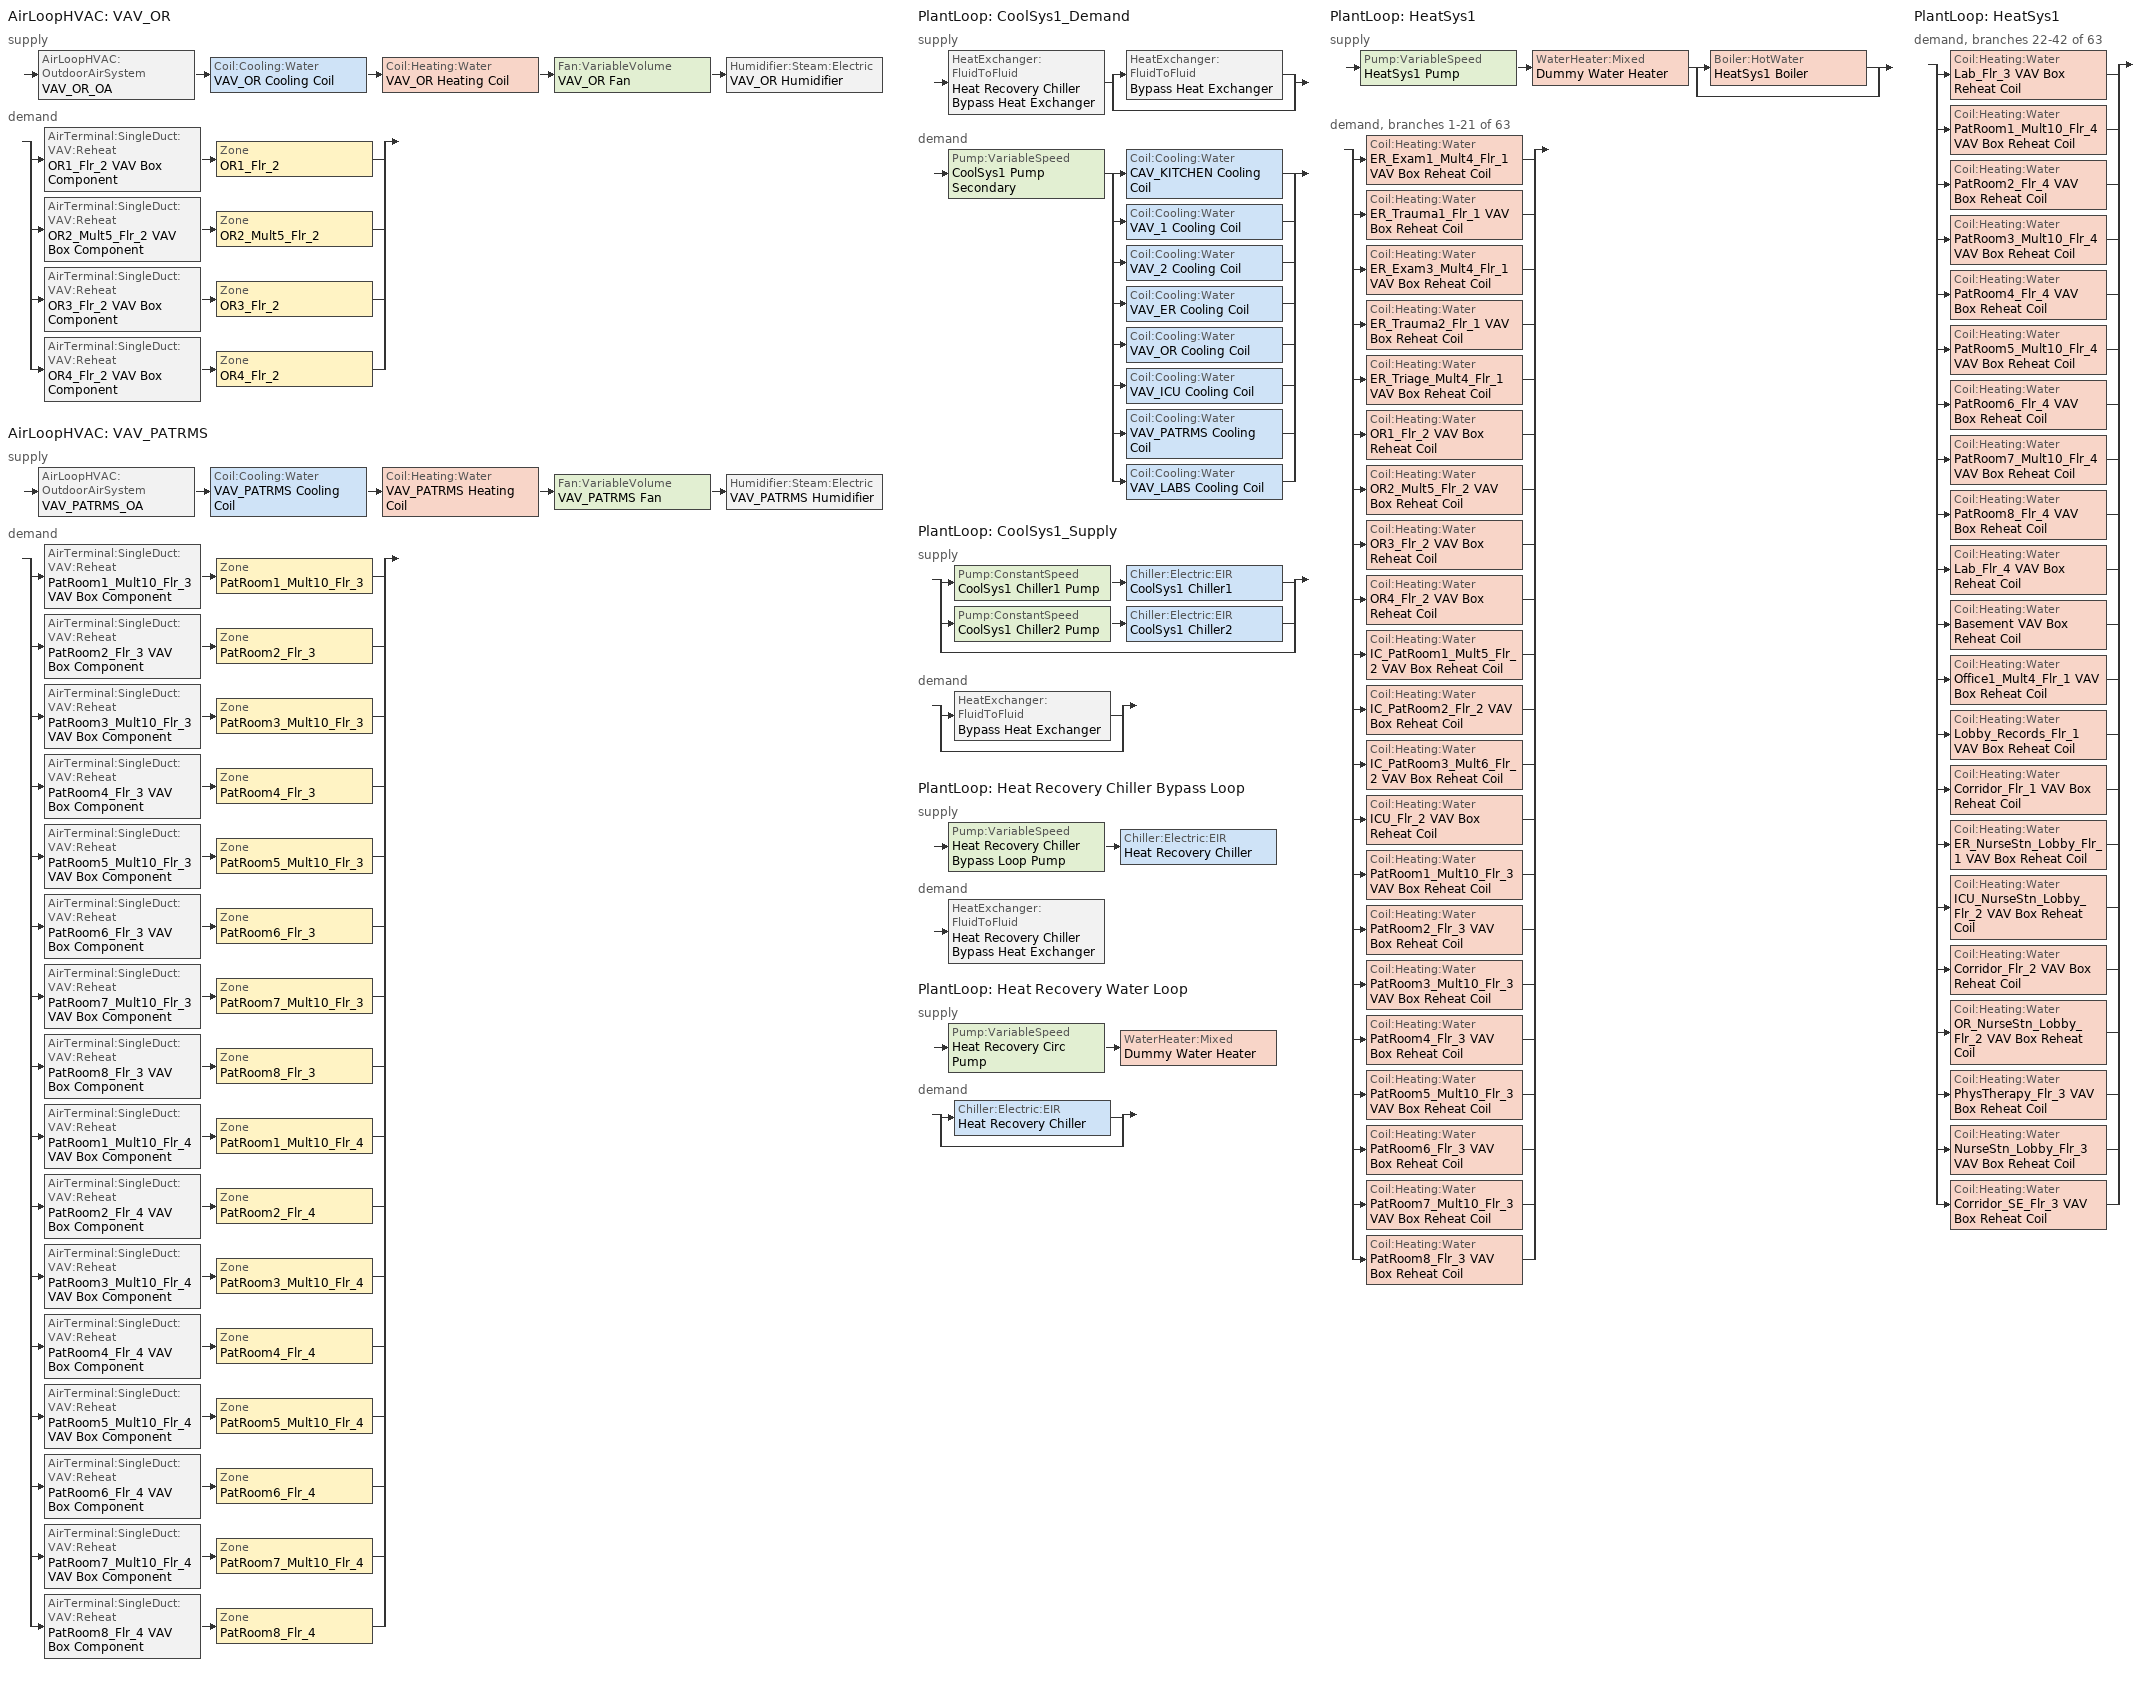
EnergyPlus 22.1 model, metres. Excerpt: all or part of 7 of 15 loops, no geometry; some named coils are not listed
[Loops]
AirLoopHVAC 'VAV_OR'
 supply: AirLoopHVAC:OutdoorAirSystem 'VAV_OR_OA' > Coil:Cooling:Water 'VAV_OR Cooling Coil' > Coil:Heating:Water 'VAV_OR Heating Coil' > Fan:VariableVolume 'VAV_OR Fan' > Humidifier:Steam:Electric 'VAV_OR Humidifier'
 demand: split
  | AirTerminal:SingleDuct:VAV:Reheat 'OR1_Flr_2 VAV Box Component' > Zone 'OR1_Flr_2'
  | AirTerminal:SingleDuct:VAV:Reheat 'OR2_Mult5_Flr_2 VAV Box Component' > Zone 'OR2_Mult5_Flr_2'
  | AirTerminal:SingleDuct:VAV:Reheat 'OR3_Flr_2 VAV Box Component' > Zone 'OR3_Flr_2'
  | AirTerminal:SingleDuct:VAV:Reheat 'OR4_Flr_2 VAV Box Component' > Zone 'OR4_Flr_2'
AirLoopHVAC 'VAV_PATRMS'
 supply: AirLoopHVAC:OutdoorAirSystem 'VAV_PATRMS_OA' > Coil:Cooling:Water 'VAV_PATRMS Cooling Coil' > Coil:Heating:Water 'VAV_PATRMS Heating Coil' > Fan:VariableVolume 'VAV_PATRMS Fan' > Humidifier:Steam:Electric 'VAV_PATRMS Humidifier'
 demand: split
  | AirTerminal:SingleDuct:VAV:Reheat 'PatRoom1_Mult10_Flr_3 VAV Box Component' > Zone 'PatRoom1_Mult10_Flr_3'
  | AirTerminal:SingleDuct:VAV:Reheat 'PatRoom2_Flr_3 VAV Box Component' > Zone 'PatRoom2_Flr_3'
  | AirTerminal:SingleDuct:VAV:Reheat 'PatRoom3_Mult10_Flr_3 VAV Box Component' > Zone 'PatRoom3_Mult10_Flr_3'
  | AirTerminal:SingleDuct:VAV:Reheat 'PatRoom4_Flr_3 VAV Box Component' > Zone 'PatRoom4_Flr_3'
  | AirTerminal:SingleDuct:VAV:Reheat 'PatRoom5_Mult10_Flr_3 VAV Box Component' > Zone 'PatRoom5_Mult10_Flr_3'
  | AirTerminal:SingleDuct:VAV:Reheat 'PatRoom6_Flr_3 VAV Box Component' > Zone 'PatRoom6_Flr_3'
  | AirTerminal:SingleDuct:VAV:Reheat 'PatRoom7_Mult10_Flr_3 VAV Box Component' > Zone 'PatRoom7_Mult10_Flr_3'
  | AirTerminal:SingleDuct:VAV:Reheat 'PatRoom8_Flr_3 VAV Box Component' > Zone 'PatRoom8_Flr_3'
  | AirTerminal:SingleDuct:VAV:Reheat 'PatRoom1_Mult10_Flr_4 VAV Box Component' > Zone 'PatRoom1_Mult10_Flr_4'
  | AirTerminal:SingleDuct:VAV:Reheat 'PatRoom2_Flr_4 VAV Box Component' > Zone 'PatRoom2_Flr_4'
  | AirTerminal:SingleDuct:VAV:Reheat 'PatRoom3_Mult10_Flr_4 VAV Box Component' > Zone 'PatRoom3_Mult10_Flr_4'
  | AirTerminal:SingleDuct:VAV:Reheat 'PatRoom4_Flr_4 VAV Box Component' > Zone 'PatRoom4_Flr_4'
  | AirTerminal:SingleDuct:VAV:Reheat 'PatRoom5_Mult10_Flr_4 VAV Box Component' > Zone 'PatRoom5_Mult10_Flr_4'
  | AirTerminal:SingleDuct:VAV:Reheat 'PatRoom6_Flr_4 VAV Box Component' > Zone 'PatRoom6_Flr_4'
  | AirTerminal:SingleDuct:VAV:Reheat 'PatRoom7_Mult10_Flr_4 VAV Box Component' > Zone 'PatRoom7_Mult10_Flr_4'
  | AirTerminal:SingleDuct:VAV:Reheat 'PatRoom8_Flr_4 VAV Box Component' > Zone 'PatRoom8_Flr_4'
PlantLoop 'CoolSys1_Demand'
 supply: HeatExchanger:FluidToFluid 'Heat Recovery Chiller Bypass Heat Exchanger' > split
  | HeatExchanger:FluidToFluid 'Bypass Heat Exchanger'
  | bypass
 demand: Pump:VariableSpeed 'CoolSys1 Pump Secondary' > split
  | Coil:Cooling:Water 'CAV_KITCHEN Cooling Coil'
  | Coil:Cooling:Water 'VAV_1 Cooling Coil'
  | Coil:Cooling:Water 'VAV_2 Cooling Coil'
  | Coil:Cooling:Water 'VAV_ER Cooling Coil'
  | Coil:Cooling:Water 'VAV_OR Cooling Coil'
  | Coil:Cooling:Water 'VAV_ICU Cooling Coil'
  | Coil:Cooling:Water 'VAV_PATRMS Cooling Coil'
  | Coil:Cooling:Water 'VAV_LABS Cooling Coil'
PlantLoop 'CoolSys1_Supply'
 supply: split
  | Pump:ConstantSpeed 'CoolSys1 Chiller1 Pump' > Chiller:Electric:EIR 'CoolSys1 Chiller1'
  | Pump:ConstantSpeed 'CoolSys1 Chiller2 Pump' > Chiller:Electric:EIR 'CoolSys1 Chiller2'
  | bypass
 demand: split
  | HeatExchanger:FluidToFluid 'Bypass Heat Exchanger'
  | bypass
PlantLoop 'Heat Recovery Chiller Bypass Loop'
 supply: Pump:VariableSpeed 'Heat Recovery Chiller Bypass Loop Pump' > Chiller:Electric:EIR 'Heat Recovery Chiller'
 demand: HeatExchanger:FluidToFluid 'Heat Recovery Chiller Bypass Heat Exchanger'
PlantLoop 'Heat Recovery Water Loop'
 supply: Pump:VariableSpeed 'Heat Recovery Circ Pump' > WaterHeater:Mixed 'Dummy Water Heater'
 demand: split
  | Chiller:Electric:EIR 'Heat Recovery Chiller'
  | bypass
PlantLoop 'HeatSys1'
 supply: Pump:VariableSpeed 'HeatSys1 Pump' > WaterHeater:Mixed 'Dummy Water Heater' > split
  | Boiler:HotWater 'HeatSys1 Boiler'
  | bypass
 demand, branches 1-21 of 63: split
  | Coil:Heating:Water 'ER_Exam1_Mult4_Flr_1 VAV Box Reheat Coil'
  | Coil:Heating:Water 'ER_Trauma1_Flr_1 VAV Box Reheat Coil'
  | Coil:Heating:Water 'ER_Exam3_Mult4_Flr_1 VAV Box Reheat Coil'
  | Coil:Heating:Water 'ER_Trauma2_Flr_1 VAV Box Reheat Coil'
  | Coil:Heating:Water 'ER_Triage_Mult4_Flr_1 VAV Box Reheat Coil'
  | Coil:Heating:Water 'OR1_Flr_2 VAV Box Reheat Coil'
  | Coil:Heating:Water 'OR2_Mult5_Flr_2 VAV Box Reheat Coil'
  | Coil:Heating:Water 'OR3_Flr_2 VAV Box Reheat Coil'
  | Coil:Heating:Water 'OR4_Flr_2 VAV Box Reheat Coil'
  | Coil:Heating:Water 'IC_PatRoom1_Mult5_Flr_2 VAV Box Reheat Coil'
  | Coil:Heating:Water 'IC_PatRoom2_Flr_2 VAV Box Reheat Coil'
  | Coil:Heating:Water 'IC_PatRoom3_Mult6_Flr_2 VAV Box Reheat Coil'
  | Coil:Heating:Water 'ICU_Flr_2 VAV Box Reheat Coil'
  | Coil:Heating:Water 'PatRoom1_Mult10_Flr_3 VAV Box Reheat Coil'
  | Coil:Heating:Water 'PatRoom2_Flr_3 VAV Box Reheat Coil'
  | Coil:Heating:Water 'PatRoom3_Mult10_Flr_3 VAV Box Reheat Coil'
  | Coil:Heating:Water 'PatRoom4_Flr_3 VAV Box Reheat Coil'
  | Coil:Heating:Water 'PatRoom5_Mult10_Flr_3 VAV Box Reheat Coil'
  | Coil:Heating:Water 'PatRoom6_Flr_3 VAV Box Reheat Coil'
  | Coil:Heating:Water 'PatRoom7_Mult10_Flr_3 VAV Box Reheat Coil'
  | Coil:Heating:Water 'PatRoom8_Flr_3 VAV Box Reheat Coil'
PlantLoop 'HeatSys1'
 demand, branches 22-42 of 63: split
  | Coil:Heating:Water 'Lab_Flr_3 VAV Box Reheat Coil'
  | Coil:Heating:Water 'PatRoom1_Mult10_Flr_4 VAV Box Reheat Coil'
  | Coil:Heating:Water 'PatRoom2_Flr_4 VAV Box Reheat Coil'
  | Coil:Heating:Water 'PatRoom3_Mult10_Flr_4 VAV Box Reheat Coil'
  | Coil:Heating:Water 'PatRoom4_Flr_4 VAV Box Reheat Coil'
  | Coil:Heating:Water 'PatRoom5_Mult10_Flr_4 VAV Box Reheat Coil'
  | Coil:Heating:Water 'PatRoom6_Flr_4 VAV Box Reheat Coil'
  | Coil:Heating:Water 'PatRoom7_Mult10_Flr_4 VAV Box Reheat Coil'
  | Coil:Heating:Water 'PatRoom8_Flr_4 VAV Box Reheat Coil'
  | Coil:Heating:Water 'Lab_Flr_4 VAV Box Reheat Coil'
  | Coil:Heating:Water 'Basement VAV Box Reheat Coil'
  | Coil:Heating:Water 'Office1_Mult4_Flr_1 VAV Box Reheat Coil'
  | Coil:Heating:Water 'Lobby_Records_Flr_1 VAV Box Reheat Coil'
  | Coil:Heating:Water 'Corridor_Flr_1 VAV Box Reheat Coil'
  | Coil:Heating:Water 'ER_NurseStn_Lobby_Flr_1 VAV Box Reheat Coil'
  | Coil:Heating:Water 'ICU_NurseStn_Lobby_Flr_2 VAV Box Reheat Coil'
  | Coil:Heating:Water 'Corridor_Flr_2 VAV Box Reheat Coil'
  | Coil:Heating:Water 'OR_NurseStn_Lobby_Flr_2 VAV Box Reheat Coil'
  | Coil:Heating:Water 'PhysTherapy_Flr_3 VAV Box Reheat Coil'
  | Coil:Heating:Water 'NurseStn_Lobby_Flr_3 VAV Box Reheat Coil'
  | Coil:Heating:Water 'Corridor_SE_Flr_3 VAV Box Reheat Coil'
[AirLoopHVAC] Design supply air flow rate=Autosize
VAV_OR; VAV_PATRMS
[AirTerminal:SingleDuct:VAV:Reheat] Availability schedule=ALWAYS_ON; Convergence tolerance=0.001; Damper heating action=ReverseWithLimits; Maximum air flow rate=Autosize; Maximum flow fraction during reheat=0.5; Maximum hot water or steam flow rate=Autosize; Maximum reheat air temperature=40; Minimum hot water or steam flow rate=0
Name | Minimum air flow fraction schedule | Reheat coil | Zone minimum air flow input method | Constant minimum air flow fraction
OR1_Flr_2 VAV Box Component | OR_MinSA_Sched | OR1_Flr_2 VAV Box Reheat Coil | Scheduled
OR2_Mult5_Flr_2 VAV Box Component | OR_MinSA_Sched | OR2_Mult5_Flr_2 VAV Box Reheat Coil | Scheduled
OR3_Flr_2 VAV Box Component | OR_MinSA_Sched | OR3_Flr_2 VAV Box Reheat Coil | Scheduled
OR4_Flr_2 VAV Box Component | OR_MinSA_Sched | OR4_Flr_2 VAV Box Reheat Coil | Scheduled
PatRoom1_Mult10_Flr_3 VAV Box Component |  | PatRoom1_Mult10_Flr_3 VAV Box Reheat Coil | Constant | 0.5
PatRoom1_Mult10_Flr_4 VAV Box Component |  | PatRoom1_Mult10_Flr_4 VAV Box Reheat Coil | Constant | 0.5
PatRoom2_Flr_3 VAV Box Component |  | PatRoom2_Flr_3 VAV Box Reheat Coil | Constant | 0.5
PatRoom2_Flr_4 VAV Box Component |  | PatRoom2_Flr_4 VAV Box Reheat Coil | Constant | 0.5
PatRoom3_Mult10_Flr_3 VAV Box Component |  | PatRoom3_Mult10_Flr_3 VAV Box Reheat Coil | Constant | 0.5
PatRoom3_Mult10_Flr_4 VAV Box Component |  | PatRoom3_Mult10_Flr_4 VAV Box Reheat Coil | Constant | 0.5
PatRoom4_Flr_3 VAV Box Component |  | PatRoom4_Flr_3 VAV Box Reheat Coil | Constant | 0.5
PatRoom4_Flr_4 VAV Box Component |  | PatRoom4_Flr_4 VAV Box Reheat Coil | Constant | 0.5
PatRoom5_Mult10_Flr_3 VAV Box Component |  | PatRoom5_Mult10_Flr_3 VAV Box Reheat Coil | Constant | 0.5
PatRoom5_Mult10_Flr_4 VAV Box Component |  | PatRoom5_Mult10_Flr_4 VAV Box Reheat Coil | Constant | 0.5
PatRoom6_Flr_3 VAV Box Component |  | PatRoom6_Flr_3 VAV Box Reheat Coil | Constant | 0.5
PatRoom6_Flr_4 VAV Box Component |  | PatRoom6_Flr_4 VAV Box Reheat Coil | Constant | 0.5
PatRoom7_Mult10_Flr_3 VAV Box Component |  | PatRoom7_Mult10_Flr_3 VAV Box Reheat Coil | Constant | 0.5
PatRoom7_Mult10_Flr_4 VAV Box Component |  | PatRoom7_Mult10_Flr_4 VAV Box Reheat Coil | Constant | 0.5
PatRoom8_Flr_3 VAV Box Component |  | PatRoom8_Flr_3 VAV Box Reheat Coil | Constant | 0.5
PatRoom8_Flr_4 VAV Box Component |  | PatRoom8_Flr_4 VAV Box Reheat Coil | Constant | 0.5
[Boiler:HotWater]
HeatSys1 Boiler: Boiler flow mode=LeavingSetpointModulated; Design water flow rate=Autosize; Efficiency curve temperature evaluation variable=LeavingBoiler; Fuel type=NaturalGas; Maximum part load ratio=1.2; Minimum part load ratio=0; Nominal capacity=1.74253e+06; Nominal thermal efficiency=0.9; Normalized boiler efficiency curve=HeatSys1 Boiler Efficiency Curve; On cycle parasitic electric load=0; Optimum part load ratio=1; Sizing factor=1; Water outlet upper temperature limit=95
[Chiller:Electric:EIR] Condenser type=WaterCooled; Cooling capacity function of temperature curve=ASHRAE901_AppJ_wtr_E_pdsp_gt528lt1055kW_5.33COP_6.54IPLV.SI_cap-f-t; Electric input to cooling output ratio function of part load ratio curve=ASHRAE901_AppJ_wtr_E_pdsp_gt528lt1055kW_5.33COP_6.54IPLV.SI_eir-f-plr; Electric input to cooling output ratio function of temperature curve=ASHRAE901_AppJ_wtr_E_pdsp_gt528lt1055kW_5.33COP_6.54IPLV.SI_eir-f-t; Maximum part load ratio=1; Minimum part load ratio=0.25; Minimum unloading ratio=0.25; Optimum part load ratio=1; Reference condenser fluid flow rate=Autosize; Reference cop=5.33; Reference leaving chilled water temperature=6.67
Name | Chiller flow mode | Design heat recovery water flow rate | Leaving chilled water lower temperature limit | Reference capacity | Reference chilled water flow rate | Reference entering condenser fluid temperature | Basin heater setpoint temperature | End use subcategory | Fraction of compressor electric consumption rejected by condenser | Sizing factor
CoolSys1 Chiller1; CoolSys1 Chiller2 | ConstantFlow | 0 | 5 | 1.02371e+06 | 0.029278 | 29.4444
Heat Recovery Chiller | NotModulated | Autosize | 2 | 143320 | 0.00617056 | 23.88 | 2 | General | 1 | 1
[Coil:Cooling:Water] Availability schedule=Always_On; Design air flow rate=Autosize; Design inlet air humidity ratio=Autosize; Design inlet air temperature=Autosize; Design inlet water temperature=8.89; Design outlet air humidity ratio=Autosize; Design outlet air temperature=Autosize; Design water flow rate=Autosize; Heat exchanger configuration=CrossFlow; Type of analysis=SimpleAnalysis
VAV_OR Cooling Coil; VAV_PATRMS Cooling Coil
[Coil:Heating:Water] Availability schedule=Always_On; Maximum water flow rate=Autosize; Performance input method=UFactorTimesAreaAndDesignWaterFlowRate; Rated capacity=Autosize; Rated inlet air temperature=-20; Rated inlet water temperature=48.89; Rated outlet water temperature=35; U factor times area value=Autosize
Name | Rated outlet air temperature
Basement VAV Box Reheat Coil; Corridor_Flr_1 VAV Box Reheat Coil; Corridor_Flr_2 VAV Box Reheat Coil; Corridor_SE_Flr_3 VAV Box Reheat Coil; ER_Exam1_Mult4_Flr_1 VAV Box Reheat Coil; ER_Exam3_Mult4_Flr_1 VAV Box Reheat Coil; ER_NurseStn_Lobby_Flr_1 VAV Box Reheat Coil; ER_Trauma1_Flr_1 VAV Box Reheat Coil; ER_Trauma2_Flr_1 VAV Box Reheat Coil; ER_Triage_Mult4_Flr_1 VAV Box Reheat Coil; ICU_Flr_2 VAV Box Reheat Coil; ICU_NurseStn_Lobby_Flr_2 VAV Box Reheat Coil; IC_PatRoom1_Mult5_Flr_2 VAV Box Reheat Coil; IC_PatRoom2_Flr_2 VAV Box Reheat Coil; IC_PatRoom3_Mult6_Flr_2 VAV Box Reheat Coil; Lab_Flr_3 VAV Box Reheat Coil; Lab_Flr_4 VAV Box Reheat Coil; Lobby_Records_Flr_1 VAV Box Reheat Coil; NurseStn_Lobby_Flr_3 VAV Box Reheat Coil; OR1_Flr_2 VAV Box Reheat Coil; OR2_Mult5_Flr_2 VAV Box Reheat Coil; OR3_Flr_2 VAV Box Reheat Coil; OR4_Flr_2 VAV Box Reheat Coil; OR_NurseStn_Lobby_Flr_2 VAV Box Reheat Coil; Office1_Mult4_Flr_1 VAV Box Reheat Coil; PatRoom1_Mult10_Flr_3 VAV Box Reheat Coil; PatRoom1_Mult10_Flr_4 VAV Box Reheat Coil; PatRoom2_Flr_3 VAV Box Reheat Coil; PatRoom2_Flr_4 VAV Box Reheat Coil; PatRoom3_Mult10_Flr_3 VAV Box Reheat Coil; PatRoom3_Mult10_Flr_4 VAV Box Reheat Coil; PatRoom4_Flr_3 VAV Box Reheat Coil; PatRoom4_Flr_4 VAV Box Reheat Coil; PatRoom5_Mult10_Flr_3 VAV Box Reheat Coil; PatRoom5_Mult10_Flr_4 VAV Box Reheat Coil; PatRoom6_Flr_3 VAV Box Reheat Coil; PatRoom6_Flr_4 VAV Box Reheat Coil; PatRoom7_Mult10_Flr_3 VAV Box Reheat Coil; PatRoom7_Mult10_Flr_4 VAV Box Reheat Coil; PatRoom8_Flr_3 VAV Box Reheat Coil; PatRoom8_Flr_4 VAV Box Reheat Coil; PhysTherapy_Flr_3 VAV Box Reheat Coil | 40
VAV_OR Heating Coil; VAV_PATRMS Heating Coil | 12.8
[Controller:OutdoorAir] Economizer control action type=ModulateFlow; Economizer control type=NoEconomizer; Lockout type=LockoutWithHeating; Maximum outdoor air flow rate=Autosize; Minimum limit type=FixedMinimum; Minimum outdoor air flow rate=Autosize; Minimum outdoor air schedule=MinOA_Sched
Name | Minimum fraction of outdoor air schedule | Heat recovery bypass control type
VAV_OR_OA_Controller | VAV_OR_OAminOAFracSchedule
VAV_PATRMS_OA_Controller | VAV_PATRMS_OAminOAFracSchedule | BypassWhenOAFlowGreaterThanMinimum
[Controller:WaterCoil] Actuator variable=Flow; Control variable=Temperature; Maximum actuated flow=Autosize; Minimum actuated flow=0
Name | Action | Controller convergence tolerance
VAV_OR_CoolC_Controller; VAV_PATRMS_CoolC_Controller | Reverse
VAV_OR_HeatC_Controller; VAV_PATRMS_HeatC_Controller | Normal | 0.0001
[DesignSpecification:OutdoorAir] Outdoor air method=Flow/Area
Name | Outdoor air flow per zone floor area
SZ DSOA OR1_Flr_2; SZ DSOA OR2_Mult5_Flr_2; SZ DSOA OR3_Flr_2; SZ DSOA OR4_Flr_2 | 0.003556
SZ DSOA PatRoom1_Mult10_Flr_3; SZ DSOA PatRoom1_Mult10_Flr_4; SZ DSOA PatRoom2_Flr_3; SZ DSOA PatRoom2_Flr_4; SZ DSOA PatRoom3_Mult10_Flr_3; SZ DSOA PatRoom3_Mult10_Flr_4; SZ DSOA PatRoom4_Flr_3; SZ DSOA PatRoom4_Flr_4; SZ DSOA PatRoom5_Mult10_Flr_3; SZ DSOA PatRoom5_Mult10_Flr_4; SZ DSOA PatRoom6_Flr_3; SZ DSOA PatRoom6_Flr_4; SZ DSOA PatRoom7_Mult10_Flr_3; SZ DSOA PatRoom7_Mult10_Flr_4; SZ DSOA PatRoom8_Flr_3; SZ DSOA PatRoom8_Flr_4 | 0.00237066
[EnergyManagementSystem:Actuator]
Name | Actuated component control type | Actuated component type | Actuated component unique
Chiller1PumpFlow | Pump Mass Flow Rate | Pump | COOLSYS1 CHILLER1 PUMP
Chiller2PumpFlow | Pump Mass Flow Rate | Pump | COOLSYS1 CHILLER2 PUMP
Chiller2PumpStatus | On/Off Supervisory | Plant Component Pump:ConstantSpeed | COOLSYS1 CHILLER2 PUMP
Chiller2Status | On/Off Supervisory | Plant Component Chiller:Electric:EIR | COOLSYS1 CHILLER2
[EnergyManagementSystem:InternalVariable]
Chiller2PumpDesignFlow: Internal data index key=COOLSYS1 CHILLER2 PUMP; Internal data type=Pump Maximum Mass Flow Rate
[EnergyManagementSystem:Sensor]
Name | Output variable or output meter index key | Output variable or output meter
BoilerPLR | HeatSys1 Boiler | Boiler Part Load Ratio
CHWR | Heat Recovery Chiller Inlet | System Node Temperature
Chiller1_Status | CoolSys1 Chiller1 | Chiller Electricity Rate
Chiller2_Status | CoolSys1 Chiller2 | Chiller Electricity Rate
ChillerPlantDemandLoad | CoolSys1_Supply | Plant Supply Side Cooling Demand Rate
HotWaterDemand | HeatSys1 | Plant Supply Side Heating Demand Rate
[Fan:VariableVolume] Availability schedule=HVACOperationSchd; Fan power coefficient 1=0.0408; Fan power coefficient 2=0.088; Fan power coefficient 3=-0.0729; Fan power coefficient 4=0.9437; Fan power coefficient 5=0; Fan power minimum air flow rate=0; Fan power minimum flow rate input method=FixedFlowRate; Maximum flow rate=Autosize; Motor in airstream fraction=1; Pressure rise=1314.72
Name | Fan total efficiency | Motor efficiency
VAV_OR Fan | 0.61165 | 0.941
VAV_PATRMS Fan | 0.61425 | 0.945
[HeatExchanger:AirToAir:SensibleAndLatent]
VAV_PATRMS OA Heat Recovery: Availability schedule=Always_On; Economizer lockout=ExhaustOnly; Frost control type=VAV_PATRMS Heat Recovery Relief Outlet; Heat exchanger type=VAV_PATRMS_OARelief Node; Initial defrost time fraction=Yes; Latent effectiveness at 100 cooling air flow=0.6; Latent effectiveness at 100 heating air flow=0.6; Latent effectiveness of heating air flow curve=0.167; Nominal electric power=VAV_PATRMS_OAInlet Node; Nominal supply air flow rate=Autosize; Rate of defrost time fraction increase=Rotary; Sensible effectiveness at 100 cooling air flow=0.7; Sensible effectiveness at 100 heating air flow=0.7; Sensible effectiveness of cooling air flow curve=1.44; Sensible effectiveness of heating air flow curve=-23.3; Supply air outlet temperature control=VAV_PATRMS Heat Recovery Outlet Node; Threshold temperature=3273.79
[HeatExchanger:FluidToFluid] Component override cooling control temperature mode=Loop; Control type=UncontrolledOn; Heat exchange model type=Ideal; Heat exchanger u factor times area value=Autosize; Heat transfer metering end use type=LoopToLoop; Loop demand side design flow rate=Autosize; Loop supply side design flow rate=Autosize; Sizing factor=1
Name | Availability schedule | Minimum temperature difference to activate heat exchanger
Bypass Heat Exchanger | ALWAYS_ON | 0.01
Heat Recovery Chiller Bypass Heat Exchanger | Bypass Heat Exchanger Status
[Humidifier:Steam:Electric] Availability schedule=Always_On; Rated capacity=3.72e-05; Rated fan power=0; Rated power=100000; Standby power=0
VAV_OR Humidifier; VAV_PATRMS Humidifier
[PlantEquipmentList]
Bypass Heat Exchanger; CoolSys1 HeatExchanger: Bypass Heat Exchanger, HeatExchanger:FluidToFluid
CoolSys1 Equipment List 1: CoolSys1 Chiller1, Chiller:Electric:EIR
CoolSys1 Equipment List 2: CoolSys1 Chiller1, Chiller:Electric:EIR, CoolSys1 Chiller2, Chiller:Electric:EIR
Heat Recovery Equipment List: Heat Recovery Chiller, Chiller:Electric:EIR
Heat Recovery Plant Equipment List: Dummy Water Heater, WaterHeater:Mixed
HeatSys1 Equipment List: HeatSys1 Boiler, Boiler:HotWater
[PlantEquipmentOperation:CoolingLoad] Load range 1 lower limit=0
Name | Load range 1 upper limit | Load range 2 lower limit | Load range 2 upper limit | Range 1 equipment list | Range 2 equipment list
CoolSys1 Operation Scheme | 1.02371e+06 | 1.02371e+06 | 1e+14 | CoolSys1 Equipment List 1 | CoolSys1 Equipment List 2
CoolSys1 Sec Operation Scheme | 1.02371e+06 |  |  | CoolSys1 HeatExchanger
Heat Recovery Chiller | 1e+14 |  |  | Heat Recovery Equipment List
[PlantEquipmentOperation:HeatingLoad] Load range 1 lower limit=0; Load range 1 upper limit=1e+15
Name | Range 1 equipment list
Dummy Water Heater Only | Heat Recovery Plant Equipment List
HeatSys1 Operation Scheme | HeatSys1 Equipment List
[PlantEquipmentOperationSchemes] Control scheme 1 schedule=PlantOnSched
Name | Control scheme 1
CoolSys1 Loop Operation Scheme List | CoolSys1 Operation Scheme
CoolSys1 Sec Loop Operation | CoolSys1 Sec Operation Scheme
Heat Recovery Chiller Bypass Loop Operation | Heat Recovery Chiller
Heat Recovery Loop Operation | Dummy Water Heater Only
HeatSys1 Loop Operation Scheme List | HeatSys1 Operation Scheme
[PlantLoop] Fluid type=Water; Maximum loop flow rate=Autosize; Minimum loop flow rate=0; Plant loop volume=Autocalculate
Name | Load distribution scheme | Maximum loop temperature | Minimum loop temperature | Plant equipment operation scheme
CoolSys1_Demand | UniformLoad | 98 | 1 | CoolSys1 Sec Loop Operation
CoolSys1_Supply | UniformLoad | 98 | 1 | CoolSys1 Loop Operation Scheme List
Heat Recovery Chiller Bypass Loop | Optimal | 50 | 1 | Heat Recovery Chiller Bypass Loop Operation
Heat Recovery Water Loop | Optimal | 50 | 10 | Heat Recovery Loop Operation
HeatSys1 | Optimal | 100 | 10 | HeatSys1 Loop Operation Scheme List
[Pump:ConstantSpeed] Design flow rate=Autosize; Design power consumption=Autosize; Design pump head=73247.4; Design shaft power per unit flow rate per unit head=1.3889; Fraction of motor inefficiencies to fluid stream=0; Motor efficiency=0.909; Pump control type=Intermittent
CoolSys1 Chiller1 Pump; CoolSys1 Chiller2 Pump
[Pump:VariableSpeed] Design maximum flow rate=Autosize; Fraction of motor inefficiencies to fluid stream=0; Pump control type=Intermittent; Coefficient 1 of the part load performance curve=0
Name | Design minimum flow rate | Design power consumption | Design pump head | Design shaft power per unit flow rate per unit head | Motor efficiency | Coefficient 2 of the part load performance curve | Coefficient 3 of the part load performance curve | Coefficient 4 of the part load performance curve
CoolSys1 Pump Secondary | 0 | Autosize | 105798 | 1.3889 | 0.909 | 0.0205 | 0.4101 | 0.5753
Heat Recovery Chiller Bypass Loop Pump | 0 | Autosize | 73247.4 | 1.3889 | 0.909 | 0.0205 | 0.4101 | 0.5753
Heat Recovery Circ Pump | 0 | 0 | 0 |  | 1 | 1 | 0 | 0
HeatSys1 Pump |  | Autosize | 180705.7 | 1.4999 | 0.909 | 3.2485 | -4.7443 | 2.5295
[SetpointManager:MixedAir] Control variable=Temperature
Name | Setpoint node or nodelist
VAV_OR_CoolC SAT Manager | VAV_OR_CoolC-VAV_OR_HeatCNode
VAV_OR_HeatC MixedAir Manager | VAV_OR_HeatC-VAV_OR FanNode
VAV_OR_OAMixed Air Temp Manager | VAV_OR_OA-VAV_OR_CoolCNode
VAV_PATRMS_CoolC SAT Manager | VAV_PATRMS_CoolC-VAV_PATRMS_HeatCNode
VAV_PATRMS_HeatC MixedAir Manager | VAV_PATRMS_HeatC-VAV_PATRMS FanNode
VAV_PATRMS_OAMixed Air Temp Manager | VAV_PATRMS_OA-VAV_PATRMS_CoolCNode
[SetpointManager:MultiZone:Humidity:Maximum]
Name | Hvac air loop | Setpoint node or nodelist
VAV_OR CoolC HUMRAT setpoint | VAV_OR | VAV_OR_CoolC-VAV_OR_HeatCNode
VAV_PATRMS CoolC HUMRAT setpoint | VAV_PATRMS | VAV_PATRMS_CoolC-VAV_PATRMS_HeatCNode
[SetpointManager:MultiZone:Humidity:Minimum]
Name | Hvac air loop | Setpoint node or nodelist
VAV_OR Humidifier HUMRAT setpoint | VAV_OR | VAV_OR Supply Equipment Outlet Node
VAV_PATRMS Humidifier HUMRAT setpoint | VAV_PATRMS | VAV_PATRMS Supply Equipment Outlet Node
[SetpointManager:OutdoorAirPretreat]
VAV_PATRMS Heat Exchanger Supply Air Temp Manager: Control variable=Temperature; Maximum setpoint humidity ratio=1; Maximum setpoint temperature=99; Minimum setpoint humidity ratio=1e-05; Minimum setpoint temperature=-99; Setpoint node or nodelist=VAV_PATRMS Heat Recovery Outlet Node
[SetpointManager:OutdoorAirReset] Control variable=Temperature
Name | Outdoor high temperature | Outdoor low temperature | Setpoint at outdoor high temperature | Setpoint at outdoor low temperature | Setpoint node or nodelist
CoolSys1 Loop Setpoint Manager | 21.11 | 12.78 | 6.7 | 8.89 | CoolSys1 Supply Outlet Node
HeatSys1 Loop Setpoint Manager | 10 | -6.7 | 48.89 | 60 | HeatSys1 Supply Outlet Node
[SetpointManager:Scheduled] Control variable=Temperature
Name | Schedule | Setpoint node or nodelist
CoolSys1 Loop Plant Demand Inlet Setpoint Manager | CW-Loop-Temp-Schedule | CoolSys1 Demand Inlet Node
Dummy Water Heater Setpoint | Dummy Water Heater Setpoint | Heat Recovery Supply Outlet Node
Heat Recovery Chiller Bypass Loop Setpoint Manager | Heat Recovery Chiller Bypass Loop Setpoint Schedule | Heat Recovery Chiller Outlet
Heat Recovery Chiller Setpoint | Heat Recovery Chiller Setpoint | Heat Recovery Chiller HR Outlet Node
HeatSys1 Boiler Setpoint Manager | HW-Loop-Temp-Schedule | HeatSys1 Supply Equipment Outlet Node
[Sizing:Plant]
Name | Design loop exit temperature | Loop design temperature difference | Loop type
HeatSys1; Heat Recovery Water Loop | 48.89 | 13.89 | Heating
CoolSys1_Supply; CoolSys1_Demand; Heat Recovery Chiller Bypass Loop | 7.22 | 8.33 | Cooling
[Sizing:System] 100 outdoor air in cooling=No; 100 outdoor air in heating=No; Central cooling design supply air humidity ratio=0.0085; Central cooling design supply air temperature=12.8; Central heating design supply air humidity ratio=0.008; Central heating design supply air temperature=-15; Cooling supply air flow rate=0; Cooling supply air flow rate method=DesignDay; Design outdoor air flow rate=Autosize; Heating supply air flow rate=0; Heating supply air flow rate method=DesignDay; Precool design humidity ratio=0.008; Precool design temperature=12.8; Preheat design humidity ratio=0.008; Preheat design temperature=7; System outdoor air method=ZoneSum; Type of load to size on=Sensible; Type of zone sum to use=NonCoincident
Name | Central heating maximum system air flow ratio
VAV_OR | 1
VAV_PATRMS | 0.5
[Sizing:Zone] Cooling design air flow method=DesignDayWithLimit; Cooling design air flow rate=0; Cooling minimum air flow fraction=0; Heating design air flow method=DesignDay; Heating design air flow rate=0; Zone cooling design supply air humidity ratio=0.0085; Zone cooling design supply air temperature=12.8; Zone cooling design supply air temperature input method=SupplyAirTemperature; Zone heating design supply air humidity ratio=0.008; Zone heating design supply air temperature=40; Zone heating design supply air temperature input method=SupplyAirTemperature
Name | Cooling minimum air flow per zone floor area | Design specification outdoor air object
OR1_Flr_2 | 0.0177769 | SZ DSOA OR1_Flr_2
OR2_Mult5_Flr_2 | 0.0177769 | SZ DSOA OR2_Mult5_Flr_2
OR3_Flr_2 | 0.0177769 | SZ DSOA OR3_Flr_2
OR4_Flr_2 | 0.0177769 | SZ DSOA OR4_Flr_2
PatRoom1_Mult10_Flr_3 | 0.00711111 | SZ DSOA PatRoom1_Mult10_Flr_3
PatRoom2_Flr_3 | 0.00711111 | SZ DSOA PatRoom2_Flr_3
PatRoom3_Mult10_Flr_3 | 0.00711111 | SZ DSOA PatRoom3_Mult10_Flr_3
PatRoom4_Flr_3 | 0.00711111 | SZ DSOA PatRoom4_Flr_3
PatRoom5_Mult10_Flr_3 | 0.00711111 | SZ DSOA PatRoom5_Mult10_Flr_3
PatRoom6_Flr_3 | 0.00711111 | SZ DSOA PatRoom6_Flr_3
PatRoom7_Mult10_Flr_3 | 0.00711111 | SZ DSOA PatRoom7_Mult10_Flr_3
PatRoom8_Flr_3 | 0.00711111 | SZ DSOA PatRoom8_Flr_3
PatRoom1_Mult10_Flr_4 | 0.00711111 | SZ DSOA PatRoom1_Mult10_Flr_4
PatRoom2_Flr_4 | 0.00711111 | SZ DSOA PatRoom2_Flr_4
PatRoom3_Mult10_Flr_4 | 0.00711111 | SZ DSOA PatRoom3_Mult10_Flr_4
PatRoom4_Flr_4 | 0.00711111 | SZ DSOA PatRoom4_Flr_4
PatRoom5_Mult10_Flr_4 | 0.00711111 | SZ DSOA PatRoom5_Mult10_Flr_4
PatRoom6_Flr_4 | 0.00711111 | SZ DSOA PatRoom6_Flr_4
PatRoom7_Mult10_Flr_4 | 0.00711111 | SZ DSOA PatRoom7_Mult10_Flr_4
PatRoom8_Flr_4 | 0.00711111 | SZ DSOA PatRoom8_Flr_4
[ThermostatSetpoint:DualSetpoint] Cooling setpoint temperature schedule=ClgSetP_Sch; Heating setpoint temperature schedule=HtgSetP_Sch
OR1_Flr_2 Dual SP Control; OR2_Mult5_Flr_2 Dual SP Control; OR3_Flr_2 Dual SP Control; OR4_Flr_2 Dual SP Control; PatRoom1_Mult10_Flr_3 Dual SP Control; PatRoom1_Mult10_Flr_4 Dual SP Control; PatRoom2_Flr_3 Dual SP Control; PatRoom2_Flr_4 Dual SP Control; PatRoom3_Mult10_Flr_3 Dual SP Control; PatRoom3_Mult10_Flr_4 Dual SP Control; PatRoom4_Flr_3 Dual SP Control; PatRoom4_Flr_4 Dual SP Control; PatRoom5_Mult10_Flr_3 Dual SP Control; PatRoom5_Mult10_Flr_4 Dual SP Control; PatRoom6_Flr_3 Dual SP Control; PatRoom6_Flr_4 Dual SP Control; PatRoom7_Mult10_Flr_3 Dual SP Control; PatRoom7_Mult10_Flr_4 Dual SP Control; PatRoom8_Flr_3 Dual SP Control; PatRoom8_Flr_4 Dual SP Control
[WaterHeater:Mixed]
Dummy Water Heater: Ambient temperature indicator=Outdoors; Deadband temperature difference=0; Heater control type=Cycle; Heater fuel type=Electricity; Heater maximum capacity=0; Heater thermal efficiency=1; Maximum temperature limit=50; Off cycle loss coefficient to ambient temperature=0; Off cycle loss fraction to zone=0; On cycle loss coefficient to ambient temperature=0; On cycle loss fraction to zone=0; Setpoint temperature schedule=Dummy Water Heater Setpoint; Source side design flow rate=Autosize; Source side effectiveness=1; Tank volume=0.0189271; Use side design flow rate=Autosize; Use side effectiveness=1
[ZoneControl:Thermostat] Control type schedule=Dual Zone Control Type Sched
Name | Zone or zonelist | Control 1
OR1_Flr_2 Thermostat | OR1_Flr_2 | OR1_Flr_2 Dual SP Control
OR2_Mult5_Flr_2 Thermostat | OR2_Mult5_Flr_2 | OR2_Mult5_Flr_2 Dual SP Control
OR3_Flr_2 Thermostat | OR3_Flr_2 | OR3_Flr_2 Dual SP Control
OR4_Flr_2 Thermostat | OR4_Flr_2 | OR4_Flr_2 Dual SP Control
PatRoom1_Mult10_Flr_3 Thermostat | PatRoom1_Mult10_Flr_3 | PatRoom1_Mult10_Flr_3 Dual SP Control
PatRoom1_Mult10_Flr_4 Thermostat | PatRoom1_Mult10_Flr_4 | PatRoom1_Mult10_Flr_4 Dual SP Control
PatRoom2_Flr_3 Thermostat | PatRoom2_Flr_3 | PatRoom2_Flr_3 Dual SP Control
PatRoom2_Flr_4 Thermostat | PatRoom2_Flr_4 | PatRoom2_Flr_4 Dual SP Control
PatRoom3_Mult10_Flr_3 Thermostat | PatRoom3_Mult10_Flr_3 | PatRoom3_Mult10_Flr_3 Dual SP Control
PatRoom3_Mult10_Flr_4 Thermostat | PatRoom3_Mult10_Flr_4 | PatRoom3_Mult10_Flr_4 Dual SP Control
PatRoom4_Flr_3 Thermostat | PatRoom4_Flr_3 | PatRoom4_Flr_3 Dual SP Control
PatRoom4_Flr_4 Thermostat | PatRoom4_Flr_4 | PatRoom4_Flr_4 Dual SP Control
PatRoom5_Mult10_Flr_3 Thermostat | PatRoom5_Mult10_Flr_3 | PatRoom5_Mult10_Flr_3 Dual SP Control
PatRoom5_Mult10_Flr_4 Thermostat | PatRoom5_Mult10_Flr_4 | PatRoom5_Mult10_Flr_4 Dual SP Control
PatRoom6_Flr_3 Thermostat | PatRoom6_Flr_3 | PatRoom6_Flr_3 Dual SP Control
PatRoom6_Flr_4 Thermostat | PatRoom6_Flr_4 | PatRoom6_Flr_4 Dual SP Control
PatRoom7_Mult10_Flr_3 Thermostat | PatRoom7_Mult10_Flr_3 | PatRoom7_Mult10_Flr_3 Dual SP Control
PatRoom7_Mult10_Flr_4 Thermostat | PatRoom7_Mult10_Flr_4 | PatRoom7_Mult10_Flr_4 Dual SP Control
PatRoom8_Flr_3 Thermostat | PatRoom8_Flr_3 | PatRoom8_Flr_3 Dual SP Control
PatRoom8_Flr_4 Thermostat | PatRoom8_Flr_4 | PatRoom8_Flr_4 Dual SP Control
[Zone equipment]
OR1_Flr_2: OR1_Flr_2 VAV Box Component
OR2_Mult5_Flr_2: OR2_Mult5_Flr_2 VAV Box Component
OR3_Flr_2: OR3_Flr_2 VAV Box Component
OR4_Flr_2: OR4_Flr_2 VAV Box Component
PatRoom1_Mult10_Flr_3: PatRoom1_Mult10_Flr_3 VAV Box Component
PatRoom1_Mult10_Flr_4: PatRoom1_Mult10_Flr_4 VAV Box Component
PatRoom2_Flr_3: PatRoom2_Flr_3 VAV Box Component
PatRoom2_Flr_4: PatRoom2_Flr_4 VAV Box Component
PatRoom3_Mult10_Flr_3: PatRoom3_Mult10_Flr_3 VAV Box Component
PatRoom3_Mult10_Flr_4: PatRoom3_Mult10_Flr_4 VAV Box Component
PatRoom4_Flr_3: PatRoom4_Flr_3 VAV Box Component
PatRoom4_Flr_4: PatRoom4_Flr_4 VAV Box Component
PatRoom5_Mult10_Flr_3: PatRoom5_Mult10_Flr_3 VAV Box Component
PatRoom5_Mult10_Flr_4: PatRoom5_Mult10_Flr_4 VAV Box Component
PatRoom6_Flr_3: PatRoom6_Flr_3 VAV Box Component
PatRoom6_Flr_4: PatRoom6_Flr_4 VAV Box Component
PatRoom7_Mult10_Flr_3: PatRoom7_Mult10_Flr_3 VAV Box Component
PatRoom7_Mult10_Flr_4: PatRoom7_Mult10_Flr_4 VAV Box Component
PatRoom8_Flr_3: PatRoom8_Flr_3 VAV Box Component
PatRoom8_Flr_4: PatRoom8_Flr_4 VAV Box Component
[Curve:Biquadratic] Maximum value of x=16; Maximum value of y=40; Minimum value of x=4; Minimum value of y=12.8
Name | Coefficient1 constant | Coefficient2 x | Coefficient3 x 2 | Coefficient4 y | Coefficient5 y 2 | Coefficient6 x y
ASHRAE901_AppJ_wtr_E_pdsp_gt528lt1055kW_5.33COP_6.54IPLV.SI_cap-f-t | 0.800066 | 0.0353774 | -0.00148242 | 0.00646206 | -0.000227416 | 0.000187302
ASHRAE901_AppJ_wtr_E_pdsp_gt528lt1055kW_5.33COP_6.54IPLV.SI_eir-f-t | 0.620834 | -0.0236422 | 0.00129976 | 0.0135553 | 0.000188639 | -0.00042538
[Curve:Quadratic] Maximum value of x=1; Minimum value of x=0
Name | Coefficient1 constant | Coefficient2 x | Coefficient3 x 2
ASHRAE901_AppJ_wtr_E_pdsp_gt528lt1055kW_5.33COP_6.54IPLV.SI_eir-f-plr | 0.246644 | 0.184576 | 0.566463
HeatSys1 Boiler Efficiency Curve | 1 | 0 | 0
[Schedule:Compact]
ALWAYS_ON; HVACOperationSchd; MinOA_Sched; PlantOnSched: Through: 12/31, For: AllDays, Until: 24:00, 1
CLGSETP_SCH: Through: 12/31, For: AllDays, Until: 24:00, 24
CW-Loop-Temp-Schedule: Through: 12/31, For: AllDays, Until: 24:00, 6.7
Dual Zone Control Type Sched: Through: 12/31, For: AllDays, Until: 24:00, 4
HTGSETP_SCH: Through: 12/31, For: ALLDays, Until: 24:00, 21
HW-Loop-Temp-Schedule: Through: 12/31, For: AllDays, Until: 24:00, 82
OR_MinSA_Sched: Through: 12/31, For: Weekdays, Until: 09:00, 0.2, Until: 18:00, 1, Until: 24:00, 0.2, For: SummerDesignDay, Until: 24:00, 1, For: WinterDesignDay, Until: 24:00, 0.2, For: Saturday, Until: 09:00, 0.2, Until: 17:00, 1, Until: 24:00, 0.2, For: Sunday Holidays AllOtherDays, Until: 24:00, 0.2
VAV_OR_OAminOAFracSchedule; VAV_PATRMS_OAminOAFracSchedule: Through: 12/31, For: AllDays, Until: 24:00, 0.33
[Schedule:Constant]
Name | Hourly value
Bypass Heat Exchanger Status | 1
Dummy Water Heater Setpoint | 10
Heat Recovery Chiller Bypass Loop Setpoint Schedule | 6.67
Heat Recovery Chiller Setpoint | 48.89
